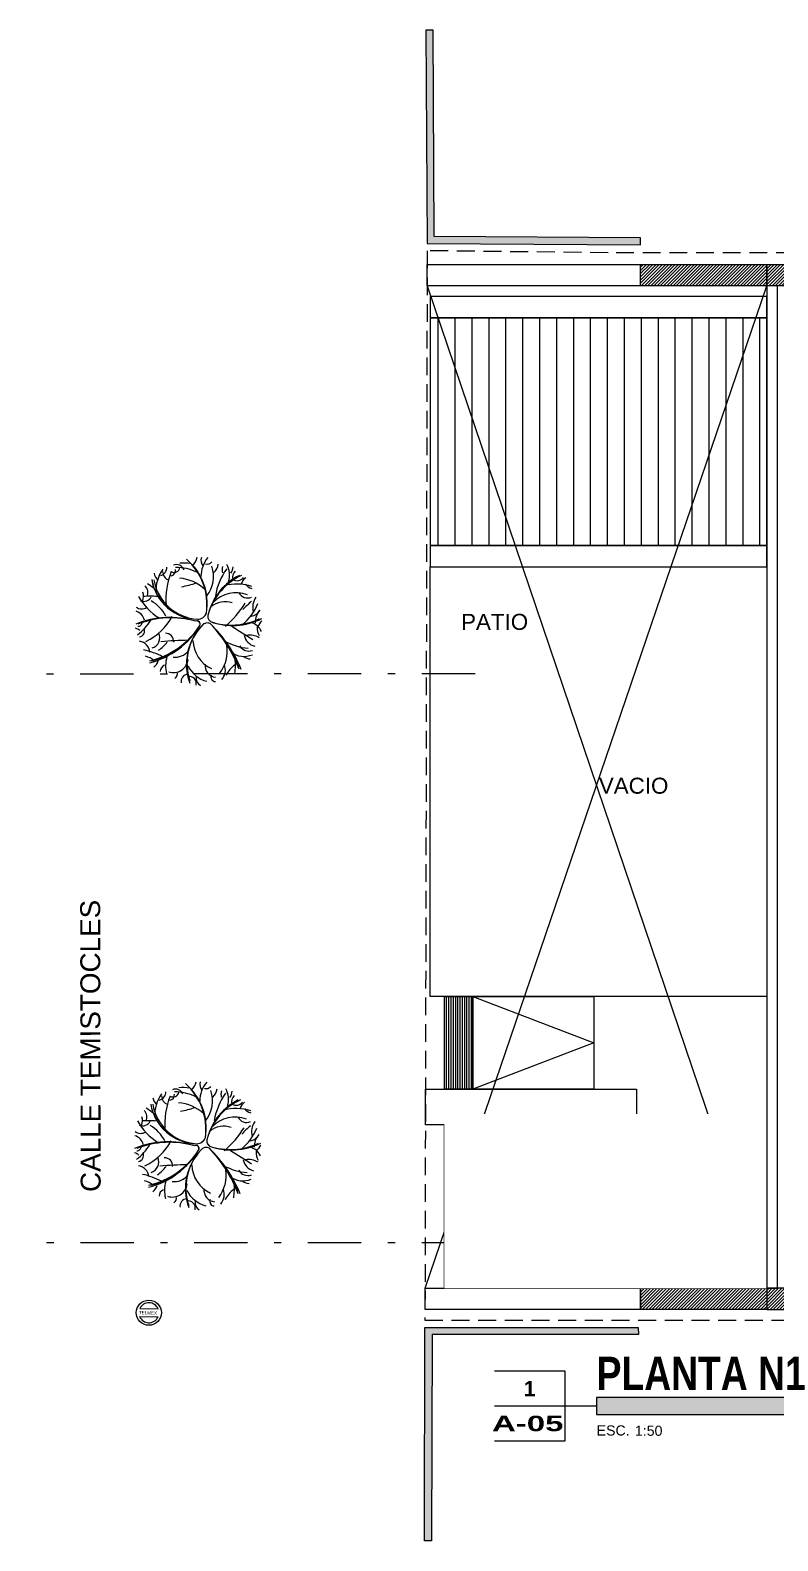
# Model space of a CAD drawing. Header units: millimetres. Extents: x -101 to 3415, y -52 to 1366.
# Drawn here: x 80.9 to 91.42, y 112.05 to 133.3 of the extents above; entities that cross this region are included whole.
import ezdxf
from ezdxf.enums import TextEntityAlignment as Align

# ---------------------------------------------------------------- set-up
doc = ezdxf.new("R2010")
doc.units = ezdxf.units.MM
doc.set_wipeout_variables(frame=1)
doc.linetypes.add('XR EJES SUPERIORES$0$DASHDOT2', pattern=[0.5, 0.25, -0.125, 0, -0.125])
doc.linetypes.add('XR LINDERO N$0$A-100a LALA IRAPUATO nave equipo$0$HIDDEN', pattern=[0.375, 0.25, -0.125])
doc.layers.add('00_ARQ', color=8, linetype='Continuous')
doc.layers.add('XR EJES SUPERIORES$0$A-EJES', color=8, linetype='XR EJES SUPERIORES$0$DASHDOT2')
doc.styles.add('prot4', font='swisseb.ttf', dxfattribs={"width": 0.56})
doc.styles.add('TÍTULO', font='arial.ttf', dxfattribs={"height": 0.19})
doc.styles.add('XR LINDERO N$0$MANOTEX1', font='MANOTEX1.shx')
doc.styles.add('XR LINDERO N$0$Standard', font='arial.ttf')
doc.styles.add('XR N1-N2$0$Standard', font='arial.ttf')
pattern_1 = [(45, (86.484832, 130.19525), (-0.02245064, 0.02245064), [])]

# ---------------------------------------------------------------- blocks, each defined once
blk = doc.blocks.new('XR N1-N2$0$A$C26E901EB')
at = {"ltscale": 2}
h = blk.add_hatch(dxfattribs=at)
h.set_pattern_fill('LINE', color=256, scale=0.01, angle=90, style=0)
h.set_pattern_definition([(90, (439.59662, -560.538505), (-0.03175, 1e-17), [])])
h.paths.add_polyline_path([(-2.1, -1.3), (-2.1, 0), (-1.7, 0), (-1.7, -1.3)])
for points in [[(-2.1, -1.3), (-2.1, 0), (-1.7, 0), (-1.7, -1.3), (-2.1, -1.3)], [(0, 0), (0, -1.3), (-1.7, -1.3), (-1.7, 0)]]:
    blk.add_lwpolyline(points, close=True, dxfattribs=at)
blk.add_lwpolyline([(-1.7, 0), (0, -0.65), (-1.7, -1.3)], dxfattribs=at)
blk = doc.blocks.new('XR N1-N2$0$A$C153C7E87')
h = blk.add_hatch()
h.set_pattern_fill('ANSI31', color=256, scale=0.075, angle=45)
h.set_pattern_definition([(270, (-51.7103, 42.0149), (-0.238125, -1e-17), [])])
h.paths.add_polyline_path([(0.041, -4.143), (4.777, -4.143), (4.777, -0.943), (0.041, -0.943)])
for points in [[(0.041, -0.943), (4.777, -0.943), (4.777, -0.643), (0.041, -0.643)], [(0.041, -4.143), (4.777, -4.143), (4.777, -0.943), (0.041, -0.943)], [(0.041, -4.443), (4.777, -4.443), (4.777, -4.143), (0.041, -4.143)]]:
    blk.add_lwpolyline(points, close=True)
blk = doc.blocks.new('XR LINDERO N$0$ARBOL14')
for points in [[(0.083, 0.129, 0.251969), (-0.217, 0.879)], [(0.083, 0.129, 0.259843), (-0.217, 0.879)], [(0.083, 0.129, 0.259843), (-0.217, 0.879)], [(0.083, 0.129, 0.267717), (-0.217, 0.879)], [(-0.127, 0.789, 0.125984), (-0.067, 0.909)], [(-0.007, 0.909, 0.275591), (0.023, 0.789)], [(0.083, 0.909, 0.173228), (-0.007, 0.639)], [(-0.667, 0.669, 0.228346), (-0.607, 0.579)], [(-0.547, 0.729, 0.15748), (-0.637, 0.399)], [(-0.577, 0.639, 0.330709), (-0.487, 0.759)], [(-0.547, 0.699, 0.307087), (-0.457, 0.579)], [(-0.427, 0.699, 0.110236), (-0.487, 0.219)], [(-0.427, 0.699, 0.559055), (-0.307, 0.759)], [(-0.427, 0.639, 0.385827), (-0.367, 0.729)], [(-0.247, 0.729, 0.433071), (-0.397, 0.789)], [(-0.067, 0.699, 0.110236), (-0.367, 0.759)], [(-0.157, 0.819, 0.03937), (-0.307, 0.819)], [(0.053, 0.819, 0.314961), (0.143, 0.849)], [(0.083, 0.369, 0.251969), (0.143, 0.789)], [(0.563, 0.669, 0.212598), (0.113, 0.129)], [(0.533, 0.669, 0.204724), (0.113, 0.129)], [(0.533, 0.669, 0.212598), (0.113, 0.129)], [(0.533, 0.669, 0.212598), (0.113, 0.129)], [(0.173, 0.699, 0.173228), (0.233, 0.819)], [(0.353, 0.759, 0.11811), (0.203, 0.369)], [(0.293, 0.789, 0.11811), (0.293, 0.699)], [(0.383, 0.579, 0.204724), (0.353, 0.819)], [(0.413, 0.699, 0.165354), (0.443, 0.789)], [(0.473, 0.729, 0.244094), (0.443, 0.609, 0.377953), (0.593, 0.639)], [(0.623, 0.639, 0.15748), (0.563, 0.549)], [(-0.757, 0.339, 0.314961), (-0.787, 0.489)], [(-0.667, 0.459, 0.031496), (-0.757, 0.519)], [(-0.697, 0.579, 0.354331), (-0.037, 0.039)], [(-0.697, 0.579, 0.354331), (-0.037, 0.039)], [(-0.697, 0.579, 0.362205), (-0.037, 0.039)], [(-0.667, 0.579, 0.354331), (-0.037, 0.039)], [(0.053, 0.459, 0.173228), (-0.307, 0.609)], [(-0.277, 0.489, 0.031496), (-0.067, 0.549)], [(0.713, 0.519, 0.141732), (0.323, 0.519)], [(0.533, 0.429, 0.417323), (0.713, 0.369)], [(0.623, 0.549, 0.173228), (0.713, 0.489)], [(-0.877, 0.339, 0.125984), (-0.577, 0.039)], [(-0.847, 0.279, 0.393701), (-0.697, 0.339)], [(-0.817, 0.279, 0.173228), (-0.817, 0.399)], [(-0.577, 0.339, 0.055118), (-0.817, 0.339)], [(-0.487, 0.069, 0.149606), (-0.697, 0.279)], [(0.443, 0.279, 0.259843), (0.143, 0.219)], [(0.653, 0.399, 0.299213), (0.173, 0.279)], [(0.353, -0.051, 0.07874), (0.623, 0.279)], [(0.713, 0.309, 0.023622), (0.593, 0.189)], [(0.593, -0.021, 0.125984), (0.803, 0.279)], [(0.773, 0.369, 0.228346), (0.743, 0.159)], [(-0.907, 0.189, 0.330709), (-0.757, 0.189)], [(-0.787, 0.009, 0.275591), (-0.907, 0.129)], [(-0.067, 0.009, 0.173228), (-0.907, -0.051)], [(-0.067, 0.009, 0.173228), (-0.907, -0.051)], [(-0.067, 0.009, 0.173228), (-0.907, -0.051)], [(-0.067, 0.009, 0.165354), (-0.877, -0.051)], [(-0.877, -0.201, 0.102362), (-0.697, 0.009)], [(-0.757, -0.291, 0.15748), (-0.397, 0.069)], [(-0.007, -0.051, 0.779528), (-0.067, 0.009)], [(-0.007, -0.051, 0.795276), (-0.067, 0.009)], [(-0.007, -0.051, 0.724409), (-0.067, 0.009)], [(-0.007, -0.051, 0.740157), (-0.067, 0.009)], [(-0.037, 0.039, 0.314961), (0.083, 0.129)], [(-0.037, 0.039, 0.322835), (0.083, 0.129)], [(-0.037, 0.039, 0.322835), (0.083, 0.129)], [(-0.037, 0.039, 0.330709), (0.083, 0.129)], [(0.113, 0.129, 0.354331), (0.143, 0.009)], [(0.113, 0.129, 0.362205), (0.143, 0.009)], [(0.113, 0.129, 0.362205), (0.143, 0.009)], [(0.113, 0.129, 0.370079), (0.143, 0.009)], [(0.143, 0.009, 0.204724), (0.863, 0.069)], [(0.143, 0.009, 0.204724), (0.863, 0.069)], [(0.143, 0.009, 0.19685), (0.833, 0.069)], [(0.143, 0.009, 0.204724), (0.833, 0.069)], [(0.713, 0.099, 0.244094), (0.833, 0.189, 0.188976), (0.773, 0.009)], [(0.863, -0.111, 0.23622), (0.713, 0.009)], [(0.863, 0.039, 0.015748), (0.803, -0.051, 0.173228), (0.833, -0.171)], [(-0.847, -0.141, 0.11811), (-0.907, -0.111)], [(-0.877, -0.081, 0.456693), (-0.817, -0.021)], [(-0.847, -0.231, 0.464567), (-0.787, -0.111)], [(-0.697, -0.591, 0.19685), (-0.007, -0.051)], [(-0.697, -0.561, 0.19685), (-0.007, -0.051)], [(-0.697, -0.561, 0.19685), (-0.007, -0.051)], [(-0.667, -0.561, 0.19685), (-0.007, -0.051)], [(-0.667, -0.381, 0.448819), (-0.577, -0.171)], [(-0.367, -0.291, 0.456693), (-0.487, -0.171)], [(0.023, -0.051, 0.283465), (-0.127, -0.861)], [(0.023, -0.051, 0.283465), (-0.127, -0.861)], [(0.023, -0.051, 0.283465), (-0.127, -0.861)], [(0.023, -0.051, 0.275591), (-0.127, -0.831)], [(0.143, -0.021, 0.401575), (0.023, -0.051)], [(0.143, -0.021, 0.401575), (0.023, -0.051)], [(0.143, -0.021, 0.385827), (0.023, -0.051)], [(0.143, -0.021, 0.393701), (0.023, -0.051)], [(0.593, -0.651, 0.102362), (0.143, -0.021)], [(0.563, -0.651, 0.102362), (0.143, -0.021)], [(0.563, -0.621, 0.102362), (0.143, -0.021)], [(0.563, -0.621, 0.102362), (0.143, -0.021)], [(0.743, -0.231, 0.007874), (0.443, -0.051)], [(0.623, -0.171, 0.291339), (0.773, -0.321)], [(0.833, -0.201, 0.181102), (0.653, -0.171)], [(-0.697, -0.441, 0.338583), (-0.847, -0.291)], [(-0.517, -0.501, 0.062992), (-0.787, -0.411)], [(-0.577, -0.411, 0.07874), (-0.457, -0.291)], [(-0.157, -0.261, 0.023622), (-0.547, -0.291)], [(-0.367, -0.501, 0.259843), (-0.157, -0.411)], [(-0.097, -0.261, 0.283465), (0.173, -0.651)], [(0.293, -0.711, 0.19685), (0.383, -0.321)], [(0.353, -0.261, 0.102362), (0.683, -0.351)], [(0.443, -0.411, 0.267717), (0.743, -0.441)], [(0.563, -0.321, 0.354331), (0.743, -0.381)], [(-0.637, -0.561, 0.133858), (-0.757, -0.501)], [(-0.637, -0.651, 0.149606), (-0.577, -0.561)], [(-0.487, -0.621, 0.314961), (-0.547, -0.711)], [(-0.457, -0.501, 0.133858), (-0.457, -0.741)], [(-0.427, -0.711, 0.472441), (-0.157, -0.531)], [(-0.157, -0.621, 0.220472), (0.113, -0.831)], [(0.083, -0.591, 0.433071), (0.233, -0.771)], [(0.323, -0.801, 0.275591), (0.353, -0.591)], [(0.503, -0.591, 0.141732), (0.383, -0.741)], [(0.503, -0.711, 0.062992), (0.503, -0.501)], [(0.623, -0.471, 0.15748), (0.713, -0.501)], [(-0.337, -0.801, 0.362205), (-0.307, -0.711)], [(-0.157, -0.741, 0.472441), (-0.247, -0.861)], [(-0.037, -0.891, 0.559055), (-0.157, -0.771)], [(-0.037, -0.771, 0.314961), (0.023, -0.891)], [(0.173, -0.741, 0.527559), (0.233, -0.831)]]:
    blk.add_lwpolyline(points, format="xyb")
blk = doc.blocks.new('XR LINDERO N$0$PTE')
for p, q in [((689.57, 376.05), (692.17, 376.05)), ((689.58, 377.18), (692.16, 377.18))]:
    blk.add_line(p, q)
blk.add_circle((690.87, 376.61), 1.77)
for start, end in [(203.0274, 336.9726), (24.0185, 155.9815)]:
    blk.add_arc((690.87, 376.61), 1.41, start, end)
at = {"style": 'XR LINDERO N$0$MANOTEX1'}
blk.add_text('TELMEX', height=0.461, dxfattribs=at).set_placement((689.47, 376.36))
blk = doc.blocks.new('TÍTULO PLANO')
blk.add_hatch(color=256).paths.add_polyline_path([(1.912, -0.158), (8.747, -0.158), (8.747, 0.158), (1.912, 0.158)])
for p, q in [((1.912, 0), (0, 0)), ((8.747, 0), (13.969, 0))]:
    blk.add_line(p, q)
blk.add_lwpolyline([(0, 0.658), (1.315, 0.658), (1.315, -0.658), (0, -0.658)])
blk.add_lwpolyline([(1.912, -0.158), (8.747, -0.158), (8.747, 0.158), (1.912, 0.158)], close=True)
at = {"style": 'TÍTULO'}
blk.add_text('ESC.', height=0.19, dxfattribs=at).set_placement((1.912, -0.553))
at = {"style": 'prot4', "width": 0.8}
blk.add_attdef('NOMBRE', (1.912, 0.299), '', height=0.45, dxfattribs=at)
at = {"style": 'prot4'}
blk.add_attdef('NUMERO', text='', height=0.289, dxfattribs=at).set_placement((0.658, 0.326), align=Align.MIDDLE_CENTER)
at = {"style": 'prot4', "width": 1.227796}
blk.add_attdef('CLAVE', text='', height=0.289, dxfattribs=at).set_placement((-0.048, -0.472), (1.289, -0.472), align=Align.FIT)
at = {"style": 'TÍTULO'}
blk.add_attdef('ESCALA', (2.63, -0.558), '', height=0.19, dxfattribs=at)

msp = doc.modelspace()

# ---------------------------------------------------------------- hatches: boundary and pattern name
at = {"layer": '00_ARQ'}
for points in [[(86.468, 133.295), (86.484, 130.295), (89.484, 130.277), (89.487, 130.377), (86.584, 130.395), (86.568, 133.296)], [(86.448, 112.055), (86.454, 115.055), (89.454, 115.056), (89.457, 114.956), (86.554, 114.955), (86.548, 112.055)]]:
    msp.add_hatch(color=256, dxfattribs=at).paths.add_polyline_path(points)
h = msp.add_hatch(dxfattribs=at)
h.set_pattern_fill('ANSI31', color=8, scale=0.01)
h.set_pattern_definition(pattern_1)
h.paths.add_polyline_path([(91.261, 129.702), (89.485, 129.702), (89.485, 130.002), (91.261, 130.002)])
h = msp.add_hatch(dxfattribs=at)
h.set_pattern_fill('ANSI31', color=8, scale=0.01)
h.set_pattern_definition(pattern_1)
h.paths.add_polyline_path([(91.261, 130.002), (111.871, 130.002), (111.871, 129.702), (91.261, 129.702)])
h = msp.add_hatch(dxfattribs=at)
h.set_pattern_fill('ANSI31', color=8, scale=0.01)
h.set_pattern_definition(pattern_1)
h.paths.add_polyline_path([(91.261, 115.305), (89.485, 115.305), (89.485, 115.605), (91.261, 115.605)])
h = msp.add_hatch(dxfattribs=at)
h.set_pattern_fill('ANSI31', color=8, scale=0.01)
h.set_pattern_definition(pattern_1)
h.paths.add_polyline_path([(111.871, 115.605), (91.261, 115.605), (91.261, 115.305), (111.871, 115.305)])

# ---------------------------------------------------------------- linework, layer by layer
for p, q in [((86.455, 115.605), (91.261, 129.702)), ((86.485, 129.702), (91.261, 115.605))]:
    msp.add_line(p, q, dxfattribs=at)
at = {"layer": '00_ARQ', "elevation": -0.362}
msp.add_lwpolyline([(86.468, 133.295), (86.484, 130.295), (89.484, 130.277), (89.487, 130.377), (86.584, 130.395), (86.568, 133.296)], close=True, dxfattribs=at)
at = {"layer": '00_ARQ', "ltscale": 2}
for points in [[(89.485, 129.702), (86.484, 129.702), (86.485, 130.002), (89.485, 130.002)], [(86.727, 115.605), (86.727, 117.906)], [(87.027, 115.605), (87.027, 117.906)], [(87.327, 115.605), (87.327, 117.906)], [(87.627, 115.605), (87.627, 117.906)], [(87.927, 115.605), (87.927, 117.906)], [(88.227, 115.605), (88.227, 117.906)], [(88.527, 115.605), (88.527, 117.906)], [(88.827, 115.605), (88.827, 117.906)], [(89.127, 115.605), (89.127, 117.906)], [(89.427, 115.605), (89.427, 117.906)]]:
    msp.add_lwpolyline(points, dxfattribs=at)
at = {"layer": '00_ARQ'}
for points in [[(91.261, 129.702), (89.485, 129.702), (89.485, 130.002), (91.261, 130.002)], [(91.261, 130.002), (111.871, 130.002), (111.871, 129.702), (91.261, 129.702)], [(91.261, 115.305), (89.485, 115.305), (89.485, 115.605), (91.261, 115.605)], [(111.871, 115.605), (91.261, 115.605), (91.261, 115.305), (111.871, 115.305)], [(86.448, 112.055), (86.454, 115.055), (89.454, 115.056), (89.457, 114.956), (86.554, 114.955), (86.548, 112.055)]]:
    msp.add_lwpolyline(points, close=True, dxfattribs=at)
at = {"layer": '00_ARQ', "ltscale": 2}
for points in [[(91.261, 119.706), (86.526, 119.706), (86.526, 125.752), (91.261, 125.752)], [(86.46, 117.906), (86.46, 118.406), (89.427, 118.406), (89.427, 117.906)], [(89.485, 115.305), (86.455, 115.305), (86.455, 115.605), (89.485, 115.605)]]:
    msp.add_lwpolyline(points, close=True, dxfattribs=at)
at = {"layer": 'XR EJES SUPERIORES$0$A-EJES', "color": 251, "linetype": 'XR EJES SUPERIORES$0$DASHDOT2', "ltscale": 3}
for p, q in [((87.158, 124.244), (53.845, 124.238)), ((87.159, 116.244), (53.847, 116.238))]:
    msp.add_line(p, q, dxfattribs=at)

# ---------------------------------------------------------------- block references
at = {"layer": '00_ARQ', "color": 8}
msp.add_blockref('XR N1-N2$0$A$C153C7E87', (86.485, 130.195), dxfattribs=at)
at = {"layer": '00_ARQ', "rotation": 358.5859610154029}
for p in [(83.295, 124.974, -1.387), (83.28, 117.599, -1.482)]:
    msp.add_blockref('XR LINDERO N$0$ARBOL14', p, dxfattribs=at)
at = {"layer": '00_ARQ', "ltscale": 2}
msp.add_blockref('XR N1-N2$0$A$C26E901EB', (88.827, 119.706), dxfattribs=at)
at = {"layer": '00_ARQ', "xscale": 0.1000000000000091, "yscale": 0.1000000000000091, "zscale": 0.1000000000000091, "rotation": 358.5859610153998}
msp.add_blockref('XR LINDERO N$0$PTE', (12.577, 79.317, -1.43), dxfattribs=at)
at = {"layer": '00_ARQ'}
ref = msp.add_blockref('TÍTULO PLANO', (87.434, 113.95), dxfattribs=dict(at, xscale=0.75, yscale=0.75, zscale=0.75))
ref.add_attrib('ESCALA', '1:50', (89.406, 113.531), dxfattribs={"layer": '0', "height": 0.1425, "style": 'TÍTULO'})
ref.add_attrib('NOMBRE', 'PLANTA N1', (88.868, 114.174), dxfattribs={"layer": '0', "height": 0.4688, "style": 'prot4', "width": 0.8})
ref.add_attrib('CLAVE', 'A-05', dxfattribs={"layer": '0', "height": 0.217, "style": 'prot4', "width": 1.227796}).set_placement((87.398, 113.596), (88.401, 113.596), align=Align.FIT)
ref.add_attrib('NUMERO', '1', dxfattribs={"layer": '0', "height": 0.217, "style": 'prot4'}).set_placement((87.927, 114.194), align=Align.MIDDLE_CENTER)

# ---------------------------------------------------------------- texts
at = {"layer": '00_ARQ', "color": 8, "style": 'XR LINDERO N$0$Standard'}
msp.add_text('CALLE TEMISTOCLES', height=0.28, rotation=90.1017, dxfattribs=at).set_placement((81.894, 116.96, -1130.497))
at = {"layer": '00_ARQ', "char_height": 0.225, "style": 'XR N1-N2$0$Standard'}
for s, insert, attachment_point in [('PATIO', (86.962, 124.861), 7), ('VACIO', (89.388, 122.671), 5)]:
    msp.add_mtext_dynamic_manual_height_columns(s, width=2.35208, gutter_width=12.5, heights=[0], dxfattribs=dict(at, insert=insert, attachment_point=attachment_point))
at = {"layer": '00_ARQ', "ltscale": 2, "char_height": 0.1125, "attachment_point": 1, "style": 'XR N1-N2$0$Standard'}
for s, insert in [('01', (86.782, 117.866)), ('02', (87.082, 117.866)), ('03', (87.382, 117.866)), ('04', (87.682, 117.866)), ('05', (87.982, 117.866)), ('06', (88.282, 117.866)), ('07', (88.582, 117.866)), ('08', (88.882, 117.866)), ('09', (89.182, 117.866)), ('10', (89.482, 117.866))]:
    msp.add_mtext_dynamic_manual_height_columns(s, width=0.21412, gutter_width=12.5, heights=[0], dxfattribs=dict(at, insert=insert))

# ---------------------------------------------------------------- next in the draw order: wipeouts: each hides what was drawn before it
msp.add_wipeout([(91.261, 118.056), (86.727, 118.056), (86.727, 115.605), (91.261, 115.605)]).dxf.layer = '00_ARQ'

# ---------------------------------------------------------------- next in the draw order: linework, layer by layer
at = {"layer": '00_ARQ', "linetype": 'XR LINDERO N$0$A-100a LALA IRAPUATO nave equipo$0$HIDDEN'}
msp.add_lwpolyline([(86.454, 115.155), (93.25, 115.157), (106.207, 115.157), (117.219, 115.155), (117.185, 121.539), (117.176, 130.152), (105.79, 130.16), (96.517, 130.164), (89.028, 130.166), (86.485, 130.195), (86.454, 115.155)], dxfattribs=at)
at = {"layer": '00_ARQ', "linetype": 'Continuous'}
msp.add_lwpolyline([(91.261, 129.702), (91.261, 115.605), (91.411, 115.605), (91.411, 129.702)], close=True, dxfattribs=at)

doc.saveas('drawing.dxf')
